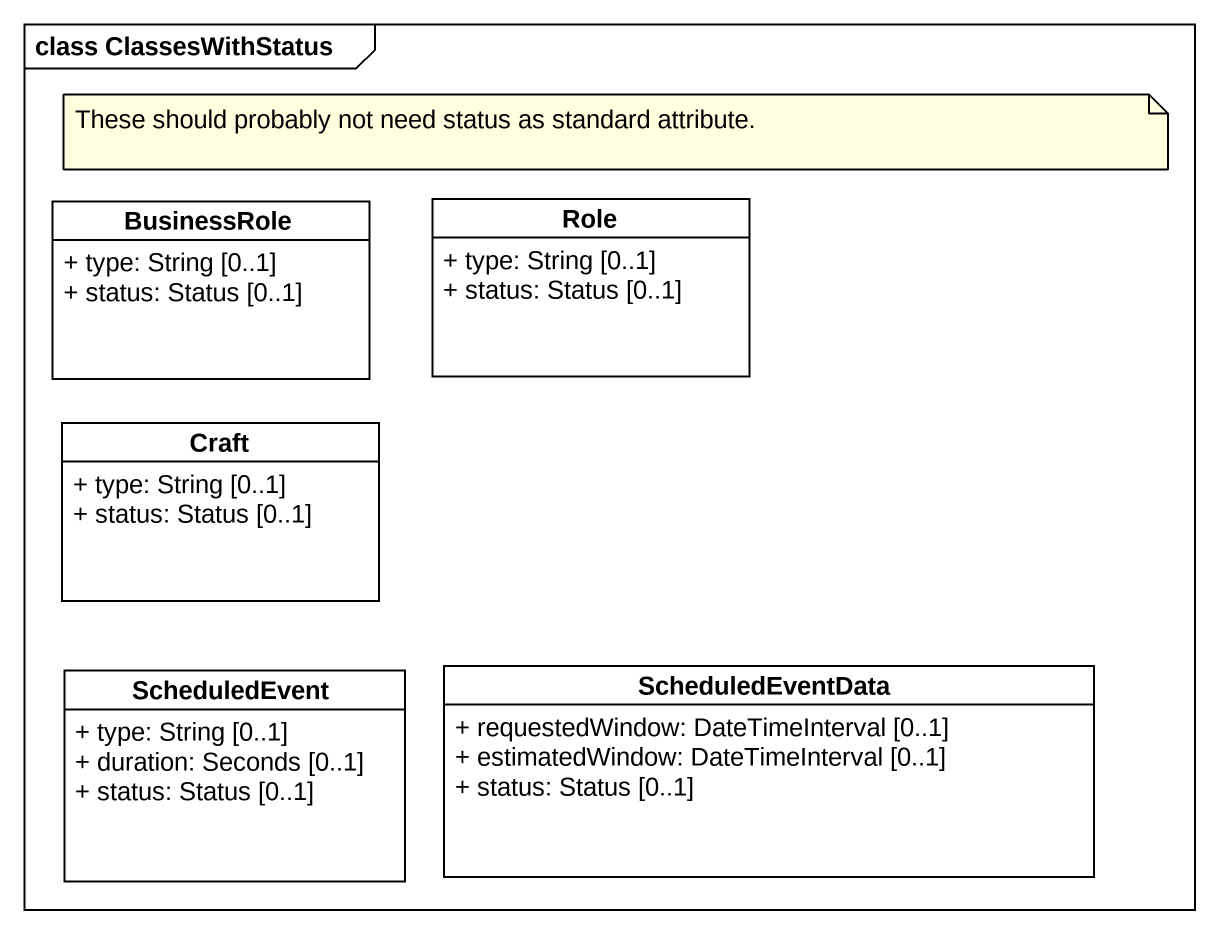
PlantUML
@startuml
mainframe class ClassesWithStatus
hide circle
hide empty members
skinparam classAttributeIconSize 0
class BusinessRole #FFFFFF {
  + type: String [0..1]
  + status: Status [0..1]
}
class Role #FFFFFF {
  + type: String [0..1]
  + status: Status [0..1]
}
class Craft #FFFFFF {
  + type: String [0..1]
  + status: Status [0..1]
}
class ScheduledEvent #FFFFFF {
  + type: String [0..1]
  + duration: Seconds [0..1]
  + status: Status [0..1]
}
class ScheduledEventData #FFFFFF {
  + requestedWindow: DateTimeInterval [0..1]
  + estimatedWindow: DateTimeInterval [0..1]
  + status: Status [0..1]
}
note as N1
  These should probably not need status as standard attribute.
end note
@enduml
